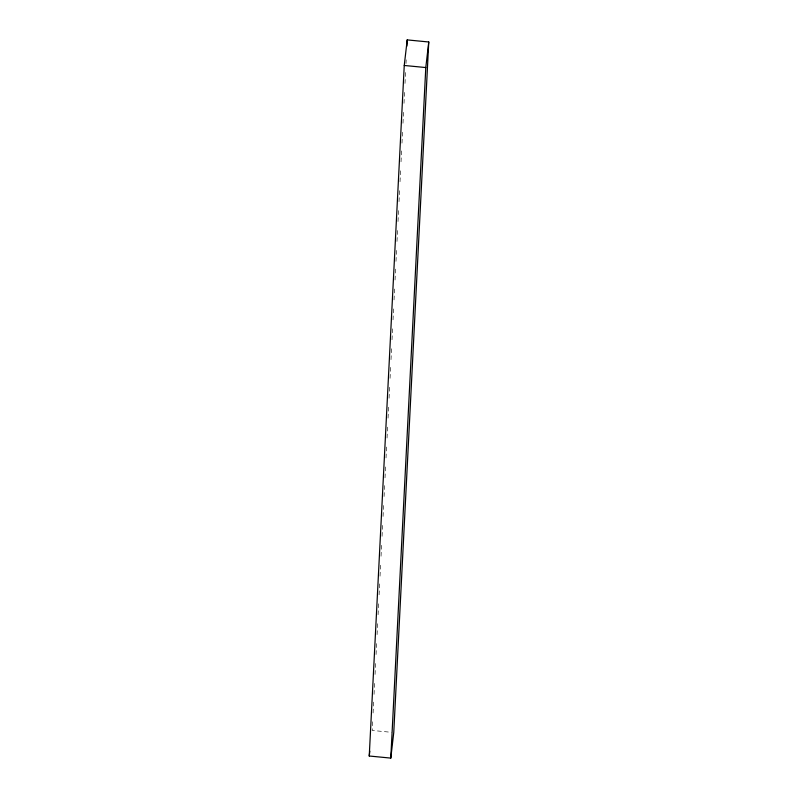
<?xml version="1.0" encoding="UTF-8"?>
<svg xmlns="http://www.w3.org/2000/svg" width="798" height="798" viewBox="0 0 798 798"><rect width="100%" height="100%" fill="white"/><g stroke="black" fill="none" stroke-linecap="round" stroke-linejoin="round"><path stroke-width="0.6" stroke-dasharray="3.99 2.99" d="M372.646 721.741L372.207 730.449L391.359 732.305M373.085 713.033L373.654 701.831M374.033 694.37L374.731 680.684M375.04 674.46L375.668 662.021M376.048 654.55L376.686 642.111M377.065 634.639L377.693 622.201M378.072 614.739L378.701 602.29M379.08 594.829L379.708 582.39M380.028 576.166L380.656 563.727M381.035 556.256L381.663 543.817M382.043 536.346L382.611 525.154M383.05 516.446L383.619 505.244M384.057 496.536L384.626 485.334M385.005 477.872L385.634 465.424M386.013 457.962L386.651 445.523M387.03 438.052L387.658 425.613M388.037 418.152L388.666 405.703M389.045 398.242L389.673 385.793M390.052 378.332L390.681 365.893M391 359.669L391.628 347.23M392.008 339.758L392.636 327.32M393.015 319.848L393.643 307.41M394.022 299.948L394.591 288.746M395.03 280.038L395.599 268.836M395.978 261.375L396.606 248.936M396.985 241.465L397.623 229.026M398.002 221.555L398.631 209.116M399.01 201.655L399.638 189.206M400.017 181.744L400.646 169.296M401.025 161.834L401.653 149.396M401.973 143.171L402.601 130.732M402.98 123.261L403.608 110.822M403.988 103.351L404.616 90.912M404.995 83.451L405.633 71.002M406.012 63.541L406.192 59.81"/><path stroke-width="1.2" d="M369.245 756.015L404.247 65.466L407.209 39.9L428.755 41.985L393.753 732.534L390.791 758.1L369.245 756.015L369.813 751.147M406.89 46.124L407.209 39.9M390.791 758.1L425.793 67.551L428.755 41.985M404.247 65.466L425.793 67.551"/></g></svg>
